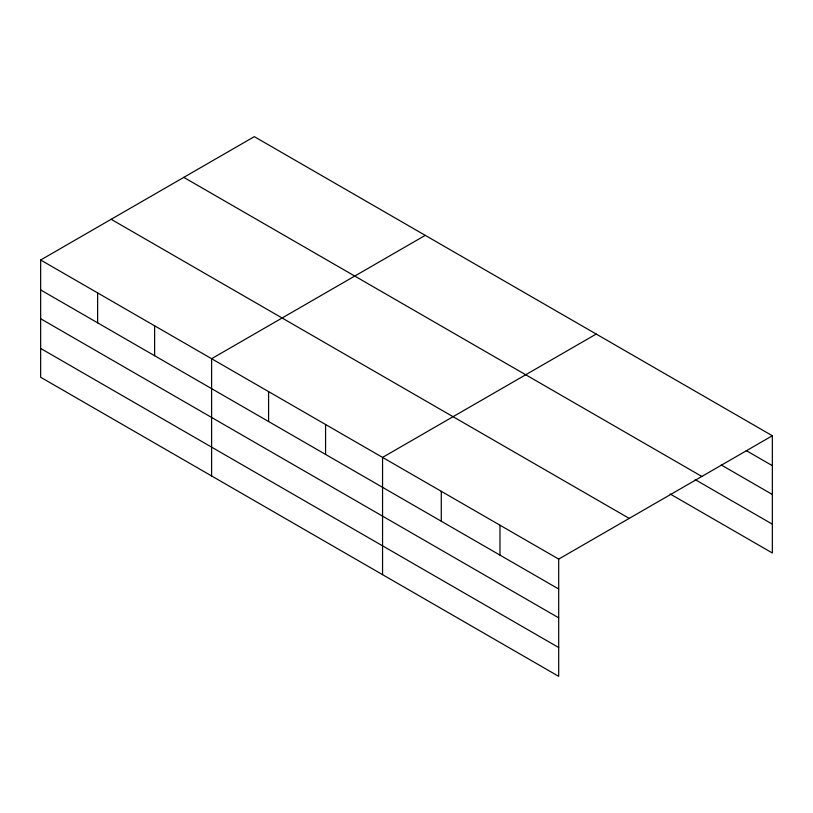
<?xml version="1.0" encoding="UTF-8"?>
<svg xmlns="http://www.w3.org/2000/svg" width="813" height="813" viewBox="0 0 813 813"><rect width="100%" height="100%" fill="white"/><g stroke="black" fill="none" stroke-linecap="round" stroke-linejoin="round"><path stroke-width="1.22" d="M670.146 493.989L772.35 552.992L772.35 435.748L254.306 136.655L40.65 260.008L40.65 377.252L558.694 676.345L558.694 559.1L40.65 260.008M425.26 235.353L211.604 358.706L211.604 475.951M596.214 334.052L382.557 457.404L382.557 574.659M558.694 559.1L772.35 435.748M746.253 450.595L772.35 465.666M721.253 464.975L772.35 494.487M183.799 177.366L701.843 476.448M695.156 479.609L772.35 524.172M111.157 219.297L629.201 518.389M40.65 289.926L558.694 589.019M40.65 318.747L558.694 617.839M40.65 348.431L558.694 647.524M499.985 525.198L499.985 555.116M441.276 491.306L441.276 521.224M325.576 424.508L325.576 454.426M268.585 391.612L268.585 421.53M154.622 325.81L154.622 355.728M97.631 292.904L97.631 322.822"/></g></svg>
